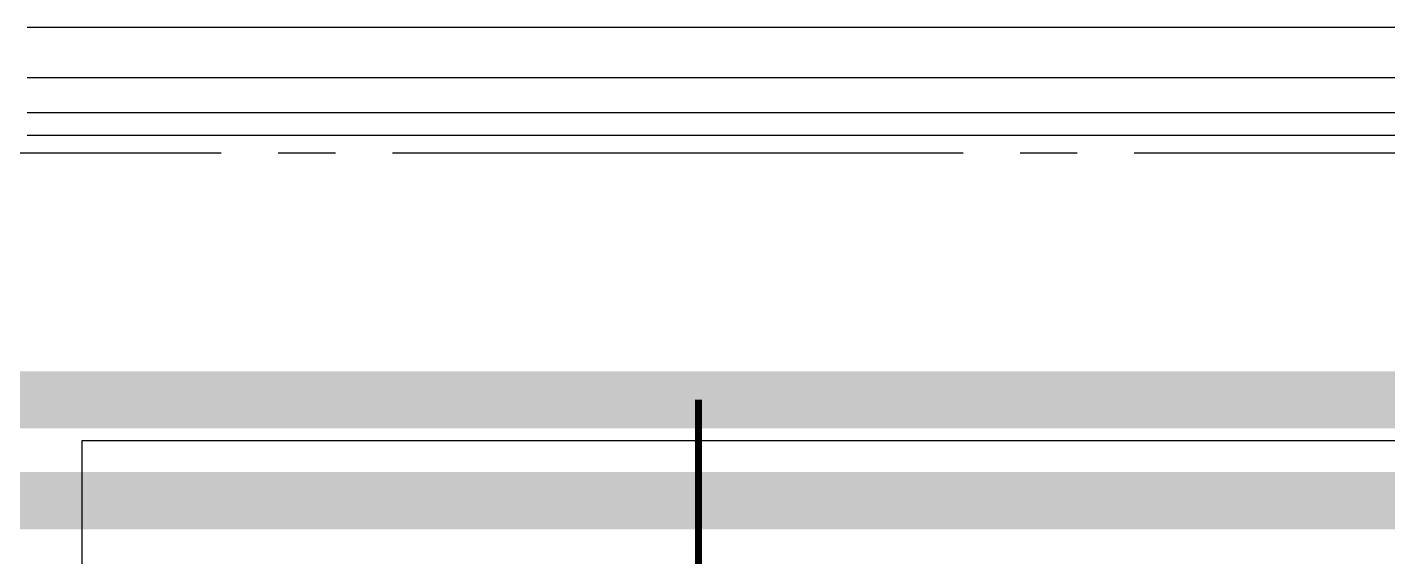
# Model space of a CAD drawing. Extents: x -3080 to 28500, y -1326 to 31609.
# Drawn here: x 2695 to 3291, y 8823 to 9055 of the extents above; entities that cross this region are included whole.
import ezdxf

# ---------------------------------------------------------------- set-up
doc = ezdxf.new("R2010")
doc.units = 0
doc.header["$LTSCALE"] = 100
doc.linetypes.add('X-S-FAB-L05$0$COL-CEN-LIN', pattern=[3.25, 2.5, -0.25, 0.25, -0.25])
for name, color, linetype in [('0-xref', 8, 'Continuous'), ('188K-SM-03-F05-ARCH-PA-Y2257103$0$K-岩棉 2hr 3.5-非抗', 53, 'Continuous'), ('188K-SM-03-F05-MECH-DCC-Y2257103$0$00_AC_CHS_12℃', 4, 'Continuous'), ('188K-SM-03-F05-MECH-DCC-Y2257103$0$00_閥站分組', 1, 'Continuous'), ('188K-SM-07-F10-MECH-CR PIPE-Y2257103$0$00_AC_CHS_12℃', 4, 'Continuous'), ('188K-SM-07-F10-MECH-CR PIPE-Y2257103$0$00_AC_CHS_20℃', 3, 'Continuous'), ('188K-SM-07-F10-MECH-CR PIPE-Y2257103$0$00_閥站分組', 1, 'Continuous'), ('X-S-FAB-L05$0$BLOCK', 8, 'Continuous'), ('X-S-FAB-L05$0$CCL', 8, 'X-S-FAB-L05$0$COL-CEN-LIN'), ('X-S-FAB-L05$0$WALL-RC', 8, 'Continuous')]:
    doc.layers.add(name, color=color, linetype=linetype)

# ---------------------------------------------------------------- blocks, each defined once
blk = doc.blocks.new('X-S-FAB-L05$0$FAB2-L05')
at = {"layer": 'X-S-FAB-L05$0$CCL'}
blk.add_line((-26880, 9720), (1210.000034404147, 9720), dxfattribs=at)
blk = doc.blocks.new('X-S-FAB-L05')
at = {"layer": 'X-S-FAB-L05$0$WALL-RC'}
for p, q in [((2694.999958383238, 9054.999878659399), (3424.999959277318, 9054.999878659399)), ((2694.999958383238, 9032.999878659399), (3424.999959277318, 9032.999878659399))]:
    blk.add_line(p, q, dxfattribs=at)
at = {"layer": 'X-S-FAB-L05$0$BLOCK'}
blk.add_blockref('X-S-FAB-L05$0$FAB2-L05', (26159.99995883027, -720.0001213406013), dxfattribs=at)
blk = doc.blocks.new('188K-SM-03-F05-ARCH-PA-Y2257103')
at = {"layer": '188K-SM-03-F05-ARCH-PA-Y2257103$0$K-岩棉 2hr 3.5-非抗'}
for p, q in [((3424.999959277317, 9017.499878212282, 6.862385695610773e-07), (2694.999958383236, 9017.499878212282, 3.357109022357586e-07)), ((3424.999959277317, 9007.499878212282, 3.687367576092741e-07), (2694.999958383236, 9007.499878212282, 3.697080515495012e-07))]:
    blk.add_line(p, q, dxfattribs=at)
blk = doc.blocks.new('188K-SM-03-F05-MECH-DCC-Y2257103')
at = {"layer": '188K-SM-03-F05-MECH-DCC-Y2257103$0$00_AC_CHS_12℃', "ltscale": 1000, "const_width": 3, "elevation": 5.380628239057784e-05}
blk.add_lwpolyline([(2989.077038185744, 8474.001445312253), (2989.077038185744, 8891.805682351594)], dxfattribs=at)
at = {"layer": '188K-SM-03-F05-MECH-DCC-Y2257103$0$00_閥站分組', "ltscale": 1000}
blk.add_lwpolyline([(2719.030024463456, 8873.925212345275), (4300.978263365221, 8873.925212345275), (4300.978263365221, 8388.77163310851), (2719.030024463456, 8388.77163310851)], close=True, dxfattribs=at)
blk = doc.blocks.new('188K-SM-07-F10-MECH-CR PIPE-Y2257103')
at = {"layer": '188K-SM-07-F10-MECH-CR PIPE-Y2257103$0$00_AC_CHS_12℃', "ltscale": 1000, "const_width": 25}
blk.add_lwpolyline([(1851.868323243223, 8891.805682351594), (17554.69368490478, 8891.805682351594), (17554.69368490478, 8533.780564247412), (18869.33929068936, 8533.780564247412), (18869.33929068936, 8210.953188241474), (19145.51177110185, 8210.953188241474), (19145.51177110185, 7193.100942797595), (21593.15906537932, 7193.100942797595), (21593.15906537932, 6074.064644275655)], dxfattribs=at)
at = {"layer": '188K-SM-07-F10-MECH-CR PIPE-Y2257103$0$00_AC_CHS_12℃', "ltscale": 1000, "const_width": 3, "elevation": 5.380628239057784e-05}
blk.add_lwpolyline([(2989.077038185744, 8474.001445312253), (2989.077038185744, 8891.805682351594)], dxfattribs=at)
at = {"layer": '188K-SM-07-F10-MECH-CR PIPE-Y2257103$0$00_AC_CHS_20℃', "ltscale": 1000, "const_width": 25}
blk.add_lwpolyline([(1851.868323243223, 8847.600834466211), (17514.25299876923, 8847.600834466211), (17514.25299876923, 8489.57571636203), (18832.72243268005, 8489.57571636203), (18832.72243268005, 8166.748340356091), (19093.35322166796, 8166.748340356091), (19093.35322166796, 7148.896094912212), (21554.56967463621, 7148.896094912212), (21554.56967463622, 6074.064644275656)], dxfattribs=at)
at = {"layer": '188K-SM-07-F10-MECH-CR PIPE-Y2257103$0$00_閥站分組', "ltscale": 1000}
blk.add_lwpolyline([(2719.030024463456, 8873.925212345275), (4300.978263365221, 8873.925212345275), (4300.978263365221, 8388.77163310851), (2719.030024463456, 8388.77163310851)], close=True, dxfattribs=at)

msp = doc.modelspace()

# ---------------------------------------------------------------- block references
at = {"layer": '0-xref'}
for name in ['X-S-FAB-L05', '188K-SM-03-F05-MECH-DCC-Y2257103', '188K-SM-03-F05-ARCH-PA-Y2257103']:
    msp.add_blockref(name, (0, 0), dxfattribs=at)

# ---------------------------------------------------------------- next in the draw order: block references
msp.add_blockref('188K-SM-07-F10-MECH-CR PIPE-Y2257103', (0, 0), dxfattribs=at)

doc.saveas('drawing.dxf')
